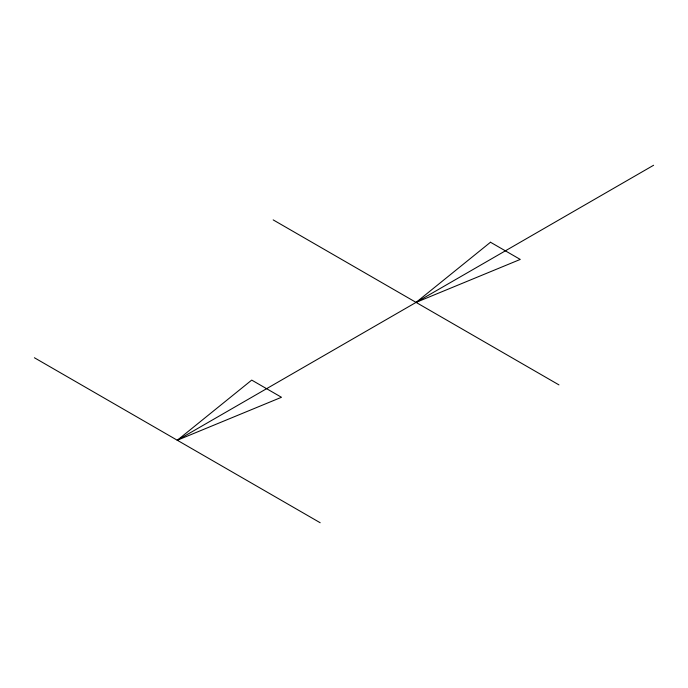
<?xml version="1.0" encoding="UTF-8"?>
<svg xmlns="http://www.w3.org/2000/svg" width="688" height="688" viewBox="0 0 688 688"><rect width="100%" height="100%" fill="white"/><g stroke="black" fill="none" stroke-linecap="round" stroke-linejoin="round"><path stroke-width="1.03" d="M177.289 440.251L251.713 380.094L281.487 397.277L177.289 440.251L653.6 165.258M273.179 219.893L558.957 384.893M34.4 357.751L320.187 522.742M490.492 242.236L416.068 302.393L520.257 259.428L490.492 242.236"/></g></svg>
